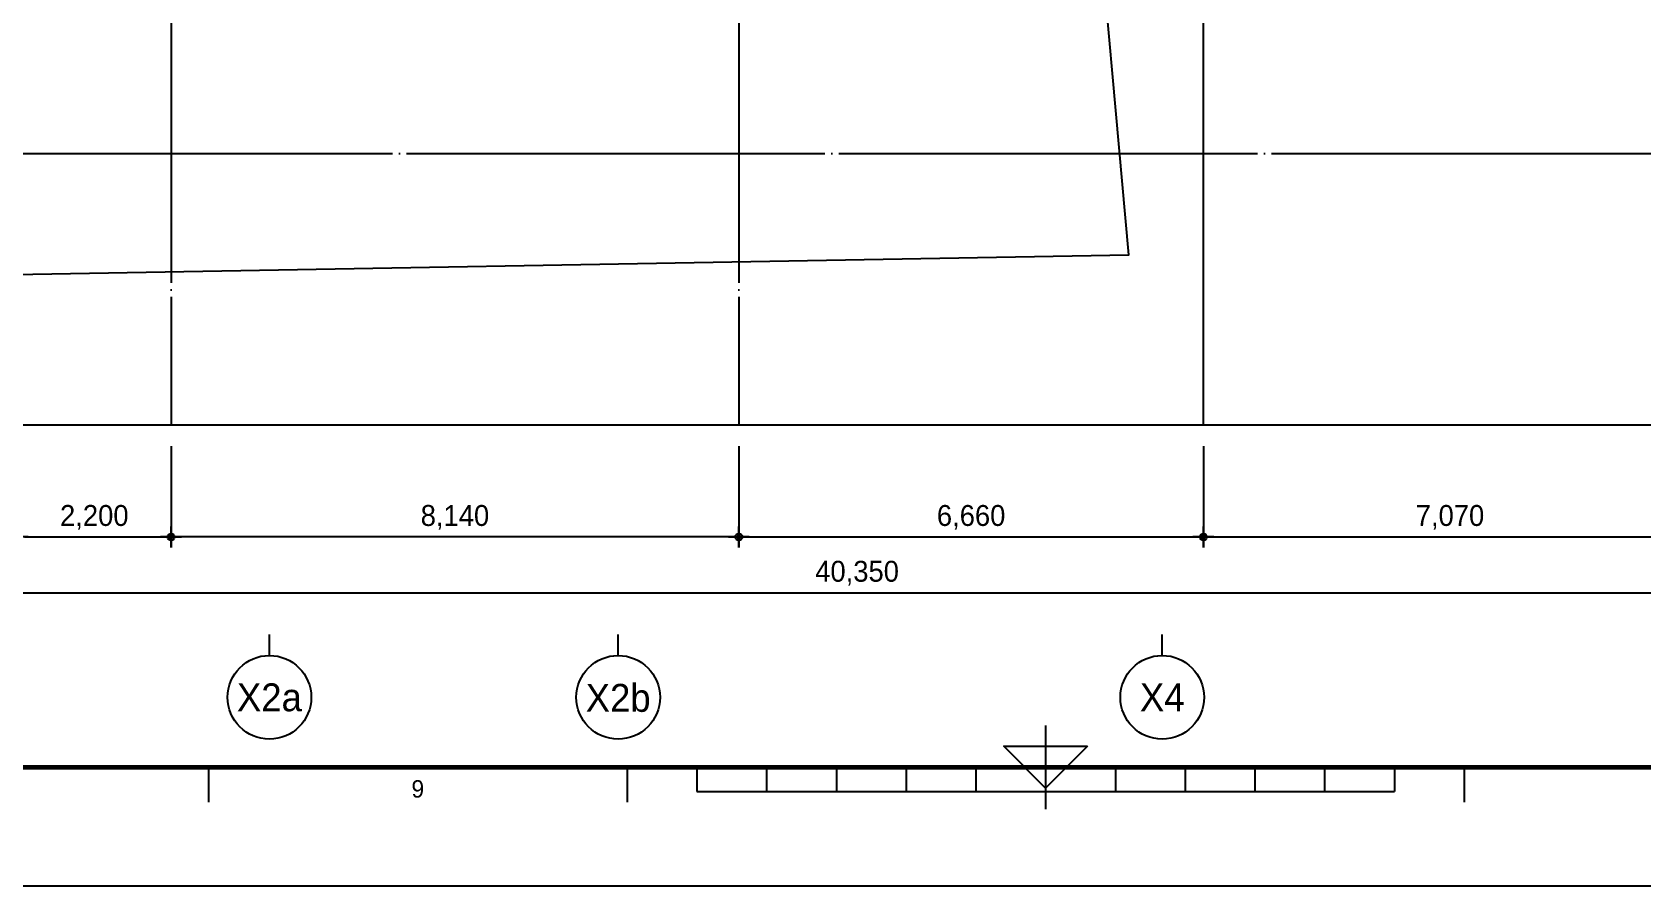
# Model space of a CAD drawing. Header units: millimetres. Extents: x 0 to 1390178, y 0 to 110113.
# Drawn here: x 615471 to 638547, y 0 to 12239 of the extents above; entities that cross this region are included whole.
import ezdxf
from ezdxf.enums import TextEntityAlignment as Align
from ezdxf.xclip import XClip

# ---------------------------------------------------------------- set-up
doc = ezdxf.new("R2010")
doc.units = ezdxf.units.MM
doc.header["$LTSCALE"] = 100
doc.header["$XCLIPFRAME"] = 0
doc.linetypes.add('CEN', pattern=[62, 60, -1, 0, -1])
doc.linetypes.add('X - 평면도$0$CEN', pattern=[62, 60, -1, 0, -1])
doc.layers.get('DEFPOINTS').update_dxf_attribs({"color": 145})
for name, color, linetype in [('A-CEN', 1, 'CEN'), ('AA-XXXX-DIMS', 7, 'Continuous'), ('DIM', 7, 'Continuous'), ('X - SHEET$0$AA-BORD-FORM', 7, 'Continuous'), ('X - SHEET$0$AA-BORD-TEXT', 3, 'Continuous'), ('X - 평면도$0$A-CEN', 1, 'X - 평면도$0$CEN'), ('X - 평면도$0$AA-XXXX-CNTL', 1, 'X - 평면도$0$CEN')]:
    doc.layers.add(name, color=color, linetype=linetype)
doc.layers.add('X - 평면도$0$DEFPOINT', color=163, linetype='Continuous', plot=False)
doc.styles.add('HAUD01', font='Dotum.ttf')
doc.styles.get("Standard").update_dxf_attribs({"font": 'Dotum.ttf'})
doc.styles.add('X - SHEET$0$HAUD01', font='Dotum.ttf')
doc.dimstyles.new('HAUD-100', dxfattribs={"dimscale": 100, "dimtxt": 3, "dimasz": 1, "dimexe": 0, "dimexo": 3, "dimgap": 1, "dimtad": 1, "dimdec": 0, "dimdsep": 46, "dimlunit": 6, "dimtxsty": 'HAUD01', "dimblk": 'DIMDOT', "dimcen": 2.5, "dimdle": 1.5, "dimclrd": 7, "dimclre": 7, "dimclrt": 3, "dimadec": 0, "dimazin": 0, "dimtfac": 1, "dimtdec": 0, "dimtix": 1, "dimtmove": 2, "dimatfit": 3, "dimfxl": 1, "dimtvp": 1, "dimtolj": 1, "dimtzin": 0, "dimarcsym": 0})

# ---------------------------------------------------------------- blocks, each defined once
blk = doc.blocks.new('X - SHEET$0$HAUDsheetV')
at = {"layer": 'X - SHEET$0$AA-BORD-FORM', "color": 2}
for p, q in [((421, 23), (421, 11)), ((301, 17), (301, 12)), ((361, 17), (361, 12)), ((371, 17), (371, 13.5)), ((381, 17), (381, 13.5)), ((391, 17), (391, 13.5)), ((401, 17), (401, 13.5)), ((411, 17), (411, 13.5)), ((431, 17), (431, 13.5)), ((441, 17), (441, 13.5)), ((451, 17), (451, 13.5)), ((461, 17), (461, 13.5)), ((471, 17), (471, 13.5)), ((481, 17), (481, 12)), ((371, 13.5), (471, 13.5))]:
    blk.add_line(p, q, dxfattribs=at)
at = {"layer": 'X - SHEET$0$AA-BORD-FORM', "color": 1}
blk.add_lwpolyline([(1, 0), (841, 0), (841, 594), (1, 594)], close=True, dxfattribs=at)
at = {"layer": 'X - SHEET$0$AA-BORD-FORM', "color": 2, "const_width": 0.682}
blk.add_lwpolyline([(21, 17), (21, 577), (821, 577), (821, 17)], close=True, dxfattribs=at)
at = {"layer": 'X - SHEET$0$AA-BORD-FORM', "color": 2}
blk.add_lwpolyline([(427, 20), (421, 14), (415, 20)], close=True, dxfattribs=at)
at = {"layer": 'X - SHEET$0$AA-BORD-TEXT', "color": 7, "style": 'X - SHEET$0$HAUD01'}
blk.add_text('9', height=2.5, dxfattribs=at).set_placement((331, 13.9), align=Align.MIDDLE_CENTER)
at = {"layer": 'X - SHEET$0$AA-BORD-TEXT', "color": 3, "style": 'X - SHEET$0$HAUD01'}
for tag, p in [('PJCode', (786, 567.94)), ('작성자', (786.11, 194.82)), ('검토자', (786.11, 181.82)), ('최종검토자', (786.11, 168.82)), ('승인자', (786.11, 155.82)), ('일자', (786.83, 144.02)), ('개정번호', (812, 65.92))]:
    blk.add_attdef(tag, text='', height=3, dxfattribs=at).set_placement(p, align=Align.MIDDLE_CENTER)
at = {"layer": 'X - SHEET$0$AA-BORD-TEXT', "color": 3, "lineweight": 30, "flags": 104}
blk.add_attdef('PJTitle', text='', height=4, dxfattribs=at).set_placement((787.25, 536.62), align=Align.MIDDLE_CENTER)
blk = doc.blocks.new('X - SHEET')
at = {"xscale": 100, "yscale": 100, "zscale": 100}
blk.add_blockref('X - SHEET$0$HAUDsheetV', (-100, 0), dxfattribs=at)
blk = doc.blocks.new('DIMDOT')
at = {"layer": 'AA-XXXX-DIMS'}
for p, q in [((-1.5, 0), (1.5, 0)), ((0, -1.5), (0, 1.5))]:
    blk.add_line(p, q, dxfattribs=at)
for radius in [0.5, 0.25]:
    blk.add_circle((0, 0), radius, dxfattribs=at)
blk = doc.blocks.new('*D200')
at = {"color": 7, "lineweight": -2, "transparency": 16777216}
for p, q in [((615262, 6303), (615262, 5003)), ((617462, 6303), (617462, 5003)), ((615362, 5003), (617362, 5003))]:
    blk.add_line(p, q, dxfattribs=at)
at = {"layer": 'DEFPOINTS', "color": 0, "transparency": 16777216}
for p in [(615262, 6603), (617462, 6603), (617462, 5003)]:
    blk.add_point(p, dxfattribs=at)
at = {"color": 7, "lineweight": -2, "transparency": 16777216, "xscale": 100, "yscale": 100, "zscale": 100, "rotation": 180}
blk.add_blockref('DIMDOT', (615262, 5003), dxfattribs=at)
at = {"color": 7, "lineweight": -2, "transparency": 16777216, "xscale": 100, "yscale": 100, "zscale": 100}
blk.add_blockref('DIMDOT', (617462, 5003), dxfattribs=at)
at = {"color": 3, "transparency": 16777216, "insert": (616362, 5282), "char_height": 300, "attachment_point": 5, "style": 'HAUD01'}
blk.add_mtext('\\A1;2,200', dxfattribs=at)
blk = doc.blocks.new('*D202')
at = {"color": 7, "lineweight": -2, "transparency": 16777216}
for p, q in [((632262, 6303), (632262, 5003)), ((639332, 6303), (639332, 5003)), ((632362, 5003), (639232, 5003))]:
    blk.add_line(p, q, dxfattribs=at)
at = {"layer": 'DEFPOINTS', "color": 0, "transparency": 16777216}
for p in [(632262, 6603), (639332, 6603), (639332, 5003)]:
    blk.add_point(p, dxfattribs=at)
at = {"color": 7, "lineweight": -2, "transparency": 16777216, "xscale": 100, "yscale": 100, "zscale": 100, "rotation": 180}
blk.add_blockref('DIMDOT', (632262, 5003), dxfattribs=at)
at = {"color": 7, "lineweight": -2, "transparency": 16777216, "xscale": 100, "yscale": 100, "zscale": 100}
blk.add_blockref('DIMDOT', (639332, 5003), dxfattribs=at)
at = {"color": 3, "transparency": 16777216, "insert": (635797, 5282), "char_height": 300, "attachment_point": 5, "style": 'HAUD01'}
blk.add_mtext('\\A1;7,070', dxfattribs=at)
blk = doc.blocks.new('*D204')
at = {"color": 7, "lineweight": -2, "transparency": 16777216}
for p, q in [((617462, 6303), (617462, 5003)), ((625602, 6303), (625602, 5003)), ((625502, 5003), (617562, 5003))]:
    blk.add_line(p, q, dxfattribs=at)
at = {"layer": 'DEFPOINTS', "color": 0, "transparency": 16777216}
for p in [(617462, 6603), (625602, 6603), (617462, 5003)]:
    blk.add_point(p, dxfattribs=at)
at = {"color": 7, "lineweight": -2, "transparency": 16777216, "xscale": 100, "yscale": 100, "zscale": 100, "rotation": 180}
blk.add_blockref('DIMDOT', (617462, 5003), dxfattribs=at)
at = {"color": 7, "lineweight": -2, "transparency": 16777216, "xscale": 100, "yscale": 100, "zscale": 100}
blk.add_blockref('DIMDOT', (625602, 5003), dxfattribs=at)
at = {"color": 3, "transparency": 16777216, "insert": (621532, 5282), "char_height": 300, "attachment_point": 5, "style": 'HAUD01'}
blk.add_mtext('\\A1;8,140', dxfattribs=at)
blk = doc.blocks.new('*D212')
at = {"color": 7, "lineweight": -2, "transparency": 16777216}
for p, q in [((625602, 6303), (625602, 5003)), ((632262, 6303), (632262, 5003)), ((625702, 5003), (632162, 5003))]:
    blk.add_line(p, q, dxfattribs=at)
at = {"layer": 'DEFPOINTS', "color": 0, "transparency": 16777216}
for p in [(625602, 6603), (632262, 6603), (632262, 5003)]:
    blk.add_point(p, dxfattribs=at)
at = {"color": 7, "lineweight": -2, "transparency": 16777216, "xscale": 100, "yscale": 100, "zscale": 100, "rotation": 180}
blk.add_blockref('DIMDOT', (625602, 5003), dxfattribs=at)
at = {"color": 7, "lineweight": -2, "transparency": 16777216, "xscale": 100, "yscale": 100, "zscale": 100}
blk.add_blockref('DIMDOT', (632262, 5003), dxfattribs=at)
at = {"color": 3, "transparency": 16777216, "insert": (628932, 5282), "char_height": 300, "attachment_point": 5, "style": 'HAUD01'}
blk.add_mtext('\\A1;6,660', dxfattribs=at)
blk = doc.blocks.new('*D189')
at = {"color": 7, "lineweight": -2, "transparency": 16777216}
for p, q in [((607122, 6303), (607122, 4203)), ((647472, 6303), (647472, 4203)), ((607222, 4203), (647372, 4203))]:
    blk.add_line(p, q, dxfattribs=at)
at = {"layer": 'DEFPOINTS', "color": 0, "transparency": 16777216}
for p in [(607122, 6603), (647472, 6603), (647472, 4203)]:
    blk.add_point(p, dxfattribs=at)
at = {"color": 7, "lineweight": -2, "transparency": 16777216, "xscale": 100, "yscale": 100, "zscale": 100, "rotation": 180}
blk.add_blockref('DIMDOT', (607122, 4203), dxfattribs=at)
at = {"color": 7, "lineweight": -2, "transparency": 16777216, "xscale": 100, "yscale": 100, "zscale": 100}
blk.add_blockref('DIMDOT', (647472, 4203), dxfattribs=at)
at = {"color": 3, "transparency": 16777216, "insert": (627297, 4482), "char_height": 300, "attachment_point": 5, "style": 'HAUD01'}
blk.add_mtext('\\A1;40,350', dxfattribs=at)
blk = doc.blocks.new('X - 평면도$0$A$C9949ff83')
at = {"layer": 'DEFPOINTS'}
for points in [[(0, 59400), (84000, 59400), (84000, 0), (0, 0)], [(2000, 1700), (75000, 1700), (75000, 57700), (2000, 57700)]]:
    blk.add_lwpolyline(points, close=True, dxfattribs=at)
blk = doc.blocks.new('X - 평면도', base_point=(-475.4, -286.7))
at = {"layer": 'DEFPOINTS'}
blk.add_lwpolyline([(909286.2, 68689.6), (970213.6, 68689.6), (970213.6, 22495.2), (909286.2, 22495.2)], close=True, dxfattribs=at)
at = {"layer": 'X - 평면도$0$A-CEN', "color": 5}
blk.add_line((909286.2, 26393.1), (970213.6, 26393.1), dxfattribs=at)
at = {"layer": 'X - 평면도$0$AA-XXXX-CNTL'}
for p, q in [((930712, 42938.8), (930712, 22495.2)), ((938852, 42938.8), (938852, 22495.2))]:
    blk.add_line(p, q, dxfattribs=at)
at = {"layer": 'X - 평면도$0$DEFPOINT'}
blk.add_lwpolyline([(964640.5, 68365.6), (947472.6, 68450.8), (942191.2, 68315.3), (935042.1, 68006.8), (916833.1, 66148.4), (916521.2, 57737.5), (916473, 49209.6), (915931.7, 42085), (914804.5, 24415.6), (914582.9, 17927.4), (925789, 17869.8), (926018.4, 24614.7), (944441.5, 24941.8), (943930.2, 30624.5), (964639.2, 33202.2)], close=True, dxfattribs=at)
blk.add_blockref('X - 평면도$0$A$C9949ff83', (901249.9, 15892.4))

msp = doc.modelspace()

# ---------------------------------------------------------------- block references
ref = msp.add_blockref('X - 평면도', (-313725.3, -16179.1))
XClip(ref).set_block_clipping_path([(901249.9161542749, 15892.4151621381), (985249.9161542749, 75292.4151621381)])

# ---------------------------------------------------------------- next in the draw order: linework, layer by layer
at = {"layer": 'A-CEN'}
msp.add_line((632262.1, 6602.8), (632262.1, 30800.7), dxfattribs=at)
at = {"layer": 'DIM'}
for p, q in [((618872.1, 3302.8), (618872.1, 3602.8)), ((623872.1, 3302.8), (623872.1, 3602.8)), ((631672.1, 3302.8), (631672.1, 3602.8))]:
    msp.add_line(p, q, dxfattribs=at)
for centre in [(618872.1, 2702.8), (623872.1, 2702.8), (631672.1, 2702.8)]:
    msp.add_circle(centre, 600, dxfattribs=at)

# ---------------------------------------------------------------- next in the draw order: block references
msp.add_blockref('X - SHEET', (588000, 0))

# ---------------------------------------------------------------- next in the draw order: texts
at = {"layer": 'DIM', "style": 'HAUD01'}
for s, p in [('X2a', (618872.1, 2702.8)), ('X2b', (623872.1, 2702.8)), ('X4', (631672.1, 2702.8))]:
    msp.add_text(s, height=400, dxfattribs=at).set_placement(p, align=Align.MIDDLE)

# ---------------------------------------------------------------- next in the draw order: dimensions: what is measured, and where the dimension line sits
for base, p1, p2, picture, middle in [((647472.1, 4202.8), (607122.1, 6602.8), (647472.1, 6602.8), '*D189', (627297.1, 4481.9)), ((617462.1, 5002.8), (625602.1, 6602.8), (617462.1, 6602.8), '*D204', (621532.1, 5281.9))]:
    dim = msp.add_linear_dim(base=base, p1=p1, p2=p2, dimstyle='HAUD-100')
    dim.commit()
    dim.dimension.update_dxf_attribs({"geometry": picture, "text_midpoint": middle})
for base, p1, p2, picture, middle in [((617462.1, 5002.8), (615262.1, 6602.8), (617462.1, 6602.8), '*D200', (616362.1, 5281.9)), ((639332.1, 5002.8), (632262.1, 6602.8), (639332.1, 6602.8), '*D202', (635797.1, 5281.9))]:
    dim = msp.add_linear_dim(base=base, p1=p1, p2=p2, angle=180, dimstyle='HAUD-100')
    dim.commit()
    dim.dimension.update_dxf_attribs({"geometry": picture, "text_midpoint": middle})
dim = msp.add_aligned_dim(p1=(625602.1, 6602.8), p2=(632262.1, 6602.8), distance=-1600, dimstyle='HAUD-100')
dim.commit()
dim.dimension.update_dxf_attribs({"geometry": '*D212', "text_midpoint": (628932.1, 5281.9)})

doc.saveas('drawing.dxf')
